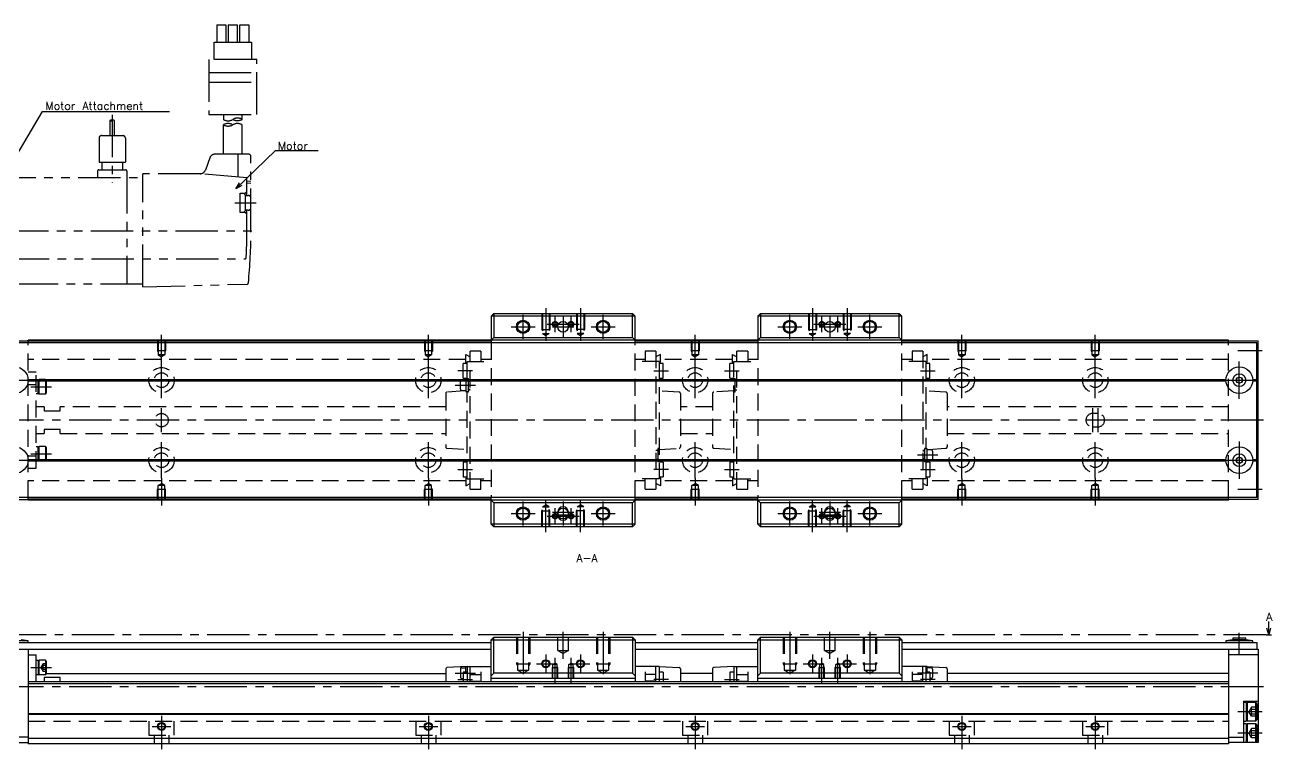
# Model space of a CAD drawing. Extents: x -2 to 701, y -8 to 279.
# Drawn here: x 233.5 to 701, y 8 to 279.5 of the extents above; entities that cross this region are included whole.
import ezdxf

# ---------------------------------------------------------------- set-up
doc = ezdxf.new("R2010")
doc.units = 0
doc.header["$LTSCALE"] = 0.5
for name, pattern in [('CENTER', [50.8, 31.75, -6.35, 6.35, -6.35]), ('DASHED', [19.05, 12.7, -6.35]), ('PHANTOM', [63.5, 31.75, -6.35, 6.35, -6.35, 6.35, -6.35])]:
    doc.linetypes.add(name, pattern=pattern)
for name, color, linetype in [('MSM_CENTER', 1, 'CENTER'), ('MSM_CONTINUOUS', 7, 'CONTINUOUS'), ('MSM_DASHED', 4, 'DASHED'), ('MSM_IMAGINARY', 6, 'PHANTOM'), ('MSM_NARROW', 5, 'CONTINUOUS'), ('MSM_PART_NUMBER', 7, 'CONTINUOUS')]:
    doc.layers.add(name, color=color, linetype=linetype)
doc.styles.get("Standard").update_dxf_attribs({"font": 'txt.shx', "height": 3, "bigfont": 'bigfont.shx'})

msp = doc.modelspace()

# ---------------------------------------------------------------- linework, layer by layer
at = {"layer": 'MSM_CENTER'}
for p, q in [((428.76, 173.3), (428.76, 161.09)), ((441.76, 173.3), (441.76, 161.09)), ((528.76, 173.3), (528.76, 161.09)), ((541.76, 173.3), (541.76, 161.09)), ((420.26, 161.8), (420.26, 170.8)), ((432.26, 164.3), (432.26, 170.3)), ((435.26, 170.3), (435.26, 162.3)), ((438.26, 164.3), (438.26, 170.3)), ((450.26, 161.8), (450.26, 170.8)), ((520.26, 161.8), (520.26, 170.8)), ((532.26, 164.3), (532.26, 170.3)), ((535.26, 170.3), (535.26, 162.3)), ((538.26, 164.3), (538.26, 170.3)), ((550.26, 161.8), (550.26, 170.8)), ((415.76, 166.3), (424.76, 166.3)), ((429.26, 167.3), (441.26, 167.3)), ((431.26, 166.3), (439.26, 166.3)), ((445.76, 166.3), (454.76, 166.3)), ((515.76, 166.3), (524.76, 166.3)), ((529.26, 167.3), (541.26, 167.3)), ((531.26, 166.3), (539.26, 166.3)), ((545.76, 166.3), (554.76, 166.3)), ((284.76, 153.09), (284.76, 163.3)), ((384.76, 153.09), (384.76, 163.3)), ((484.76, 153.09), (484.76, 163.3)), ((584.76, 153.09), (584.76, 163.3)), ((634.76, 153.09), (634.76, 163.3)), ((697.26, 157.3), (688.26, 157.3)), ((284.76, 139.55), (284.76, 153.05)), ((384.76, 139.55), (384.76, 153.05)), ((401.26, 149.8), (395.76, 149.8)), ((469.26, 149.8), (474.76, 149.8)), ((484.76, 139.55), (484.76, 153.05)), ((495.76, 149.8), (501.26, 149.8)), ((569.26, 149.8), (574.76, 149.8)), ((584.76, 139.55), (584.76, 153.05)), ((634.76, 139.55), (634.76, 153.05)), ((688.76, 139.3), (688.76, 153.3)), ((222.76, 146.3), (236.76, 146.3)), ((278.01, 146.3), (291.51, 146.3)), ((378.01, 146.3), (391.51, 146.3)), ((478.01, 146.3), (491.51, 146.3)), ((578.01, 146.3), (591.51, 146.3)), ((628.01, 146.3), (641.51, 146.3)), ((681.76, 146.3), (695.76, 146.3)), ((235.76, 143.86), (243.56, 143.86)), ((394.76, 144.4), (402.46, 144.4)), ((284.76, 126.8), (284.76, 135.8)), ((633.76, 135.8), (633.76, 126.8)), ((635.76, 135.8), (635.76, 126.8)), ((697.76, 131.3), (196.26, 131.3)), ((284.76, 109.55), (284.76, 123.05)), ((384.76, 109.55), (384.76, 123.05)), ((484.76, 109.55), (484.76, 123.05)), ((584.76, 109.55), (584.76, 123.05)), ((634.76, 109.55), (634.76, 123.05)), ((688.76, 123.3), (688.76, 109.3)), ((235.76, 118.74), (243.56, 118.74)), ((575.76, 118.2), (568.06, 118.2)), ((222.76, 116.3), (236.76, 116.3)), ((278.01, 116.3), (291.51, 116.3)), ((378.01, 116.3), (391.51, 116.3)), ((395.76, 112.8), (401.26, 112.8)), ((474.76, 112.8), (469.26, 112.8)), ((478.01, 116.3), (491.51, 116.3)), ((495.76, 112.8), (501.26, 112.8)), ((569.26, 112.8), (574.76, 112.8)), ((578.01, 116.3), (591.51, 116.3)), ((628.01, 116.3), (641.51, 116.3)), ((681.76, 116.3), (695.76, 116.3)), ((284.76, 109.51), (284.76, 99.3)), ((384.76, 109.51), (384.76, 99.3)), ((484.76, 109.51), (484.76, 99.3)), ((584.76, 109.51), (584.76, 99.3)), ((634.76, 109.51), (634.76, 99.3)), ((697.26, 105.3), (688.26, 105.3)), ((420.26, 91.8), (420.26, 100.8)), ((428.76, 89.3), (428.76, 101.51)), ((432.26, 92.3), (432.26, 98.3)), ((435.26, 100.8), (435.26, 91.8)), ((438.26, 92.3), (438.26, 98.3)), ((441.76, 89.3), (441.76, 101.51)), ((450.26, 91.8), (450.26, 100.8)), ((520.26, 91.8), (520.26, 100.8)), ((528.76, 89.3), (528.76, 101.51)), ((532.26, 92.3), (532.26, 98.3)), ((535.26, 100.8), (535.26, 91.8)), ((538.26, 92.3), (538.26, 98.3)), ((541.76, 89.3), (541.76, 101.51)), ((550.26, 91.8), (550.26, 100.8)), ((415.76, 96.3), (424.76, 96.3)), ((429.26, 95.3), (441.26, 95.3)), ((431.26, 96.8), (439.26, 96.8)), ((431.26, 95.8), (439.26, 95.8)), ((445.76, 96.3), (454.76, 96.3)), ((515.76, 96.3), (524.76, 96.3)), ((529.26, 95.3), (541.26, 95.3)), ((531.26, 96.8), (539.26, 96.8)), ((531.26, 95.8), (539.26, 95.8)), ((545.76, 96.3), (554.76, 96.3)), ((420.26, 52), (420.26, 34.41)), ((435.26, 41.85), (435.26, 52)), ((450.26, 52), (450.26, 34.41)), ((520.26, 52), (520.26, 34.41)), ((535.26, 41.85), (535.26, 52)), ((550.26, 52), (550.26, 34.41)), ((688.76, 43.5), (688.76, 51.6)), ((698.76, 50.8), (189.76, 50.8)), ((428.76, 43.5), (428.76, 36.5)), ((432.26, 32.5), (432.26, 42.15)), ((438.26, 32.5), (438.26, 42.15)), ((441.76, 43.5), (441.76, 36.5)), ((528.76, 43.5), (528.76, 36.5)), ((532.26, 32.5), (532.26, 42.15)), ((538.26, 32.5), (538.26, 42.15)), ((541.76, 43.5), (541.76, 36.5)), ((235.76, 38.55), (243.56, 38.55)), ((425.26, 40), (432.26, 40)), ((438.26, 40), (445.26, 40)), ((525.26, 40), (532.26, 40)), ((538.26, 40), (545.26, 40)), ((394.76, 36.5), (402.46, 36.5)), ((395.76, 34.1), (401.26, 34.1)), ((474.76, 34.1), (469.26, 34.1)), ((495.76, 34.1), (501.26, 34.1)), ((575.76, 36.5), (568.06, 36.5)), ((574.76, 34.1), (569.26, 34.1)), ((697.76, 31.3), (196.26, 31.3)), ((284.76, 20.5), (284.76, 8)), ((384.76, 20.5), (384.76, 8)), ((484.76, 20.5), (484.76, 8)), ((584.76, 20.5), (584.76, 8)), ((634.76, 20.5), (634.76, 8)), ((697.26, 22), (688.26, 22)), ((281.26, 16.5), (288.26, 16.5)), ((381.26, 16.5), (388.26, 16.5)), ((481.26, 16.5), (488.26, 16.5)), ((581.26, 16.5), (588.26, 16.5)), ((631.26, 16.5), (638.26, 16.5)), ((697.26, 14), (688.26, 14))]:
    msp.add_line(p, q, dxfattribs=at)
at = {"layer": 'MSM_CONTINUOUS'}
for p, q in [((409.26, 171.3), (408.26, 170.3)), ((462.26, 170.3), (408.26, 170.3)), ((408.26, 170.3), (408.26, 160.3)), ((409.26, 171.3), (461.26, 171.3)), ((409.26, 171.3), (409.26, 162.3)), ((462.26, 170.3), (461.26, 171.3)), ((461.26, 162.3), (461.26, 171.3)), ((462.26, 160.3), (462.26, 170.3)), ((509.26, 171.3), (508.26, 170.3)), ((562.26, 170.3), (508.26, 170.3)), ((508.26, 170.3), (508.26, 160.3)), ((509.26, 171.3), (561.26, 171.3)), ((509.26, 171.3), (509.26, 162.3)), ((562.26, 170.3), (561.26, 171.3)), ((561.26, 162.3), (561.26, 171.3)), ((562.26, 160.3), (562.26, 170.3)), ((219.76, 161), (234.76, 161)), ((695.26, 160.3), (223.26, 160.3)), ((684.76, 161.3), (234.76, 161.3)), ((234.76, 160.3), (234.76, 161.3)), ((408.26, 161.1), (234.76, 161.1)), ((408.26, 160.4), (234.76, 160.4)), ((409.26, 162.3), (408.26, 161.3)), ((409.26, 162.3), (461.26, 162.3)), ((462.26, 161.3), (461.26, 162.3)), ((508.26, 161.1), (462.26, 161.1)), ((508.26, 160.4), (462.26, 160.4)), ((509.26, 162.3), (508.26, 161.3)), ((509.26, 162.3), (561.26, 162.3)), ((562.26, 161.3), (561.26, 162.3)), ((684.76, 161.1), (562.26, 161.1)), ((684.76, 160.4), (562.26, 160.4)), ((684.76, 160.3), (684.76, 161.3)), ((684.76, 161), (695.76, 161)), ((695.26, 102.3), (695.26, 160.3)), ((695.26, 159), (695.76, 159)), ((695.76, 101.6), (695.76, 161)), ((234.75, 146.6), (683.77, 146.6)), ((234.75, 146), (683.77, 146)), ((234.76, 146.3), (683.76, 146.3)), ((688.76, 147.45), (687.76, 146.88)), ((687.76, 146.88), (687.76, 145.72)), ((687.76, 145.72), (688.76, 145.15)), ((689.76, 146.88), (688.76, 147.45)), ((688.76, 145.15), (689.76, 145.72)), ((689.76, 145.72), (689.76, 146.88)), ((693.75, 146.6), (695.26, 146.6)), ((693.75, 146), (695.26, 146)), ((693.76, 146.3), (695.26, 146.3)), ((688.76, 117.45), (687.76, 116.88)), ((687.76, 116.88), (687.76, 115.72)), ((689.76, 116.88), (688.76, 117.45)), ((689.76, 115.72), (689.76, 116.88)), ((234.75, 116.6), (683.77, 116.6)), ((234.75, 116), (683.77, 116)), ((234.76, 116.3), (683.76, 116.3)), ((687.76, 115.72), (688.76, 115.15)), ((688.76, 115.15), (689.76, 115.72)), ((693.75, 116.6), (695.26, 116.6)), ((693.75, 116), (695.26, 116)), ((693.76, 116.3), (695.26, 116.3)), ((695.76, 103.6), (695.26, 103.6)), ((219.76, 101.6), (234.76, 101.6)), ((695.26, 102.3), (223.26, 102.3)), ((234.76, 101.3), (234.76, 102.3)), ((408.26, 102.2), (234.76, 102.2)), ((408.26, 101.5), (234.76, 101.5)), ((684.76, 101.3), (234.76, 101.3)), ((408.26, 92.3), (408.26, 102.3)), ((408.26, 101.3), (409.26, 100.3)), ((461.26, 100.3), (409.26, 100.3)), ((409.26, 100.3), (409.26, 91.3)), ((461.26, 100.3), (462.26, 101.3)), ((461.26, 91.3), (461.26, 100.3)), ((462.26, 92.3), (462.26, 102.3)), ((508.26, 102.2), (462.26, 102.2)), ((508.26, 101.5), (462.26, 101.5)), ((508.26, 92.3), (508.26, 102.3)), ((508.26, 101.3), (509.26, 100.3)), ((561.26, 100.3), (509.26, 100.3)), ((509.26, 100.3), (509.26, 91.3)), ((561.26, 100.3), (562.26, 101.3)), ((561.26, 91.3), (561.26, 100.3)), ((562.26, 92.3), (562.26, 102.3)), ((684.76, 102.2), (562.26, 102.2)), ((684.76, 101.5), (562.26, 101.5)), ((684.76, 101.3), (684.76, 102.3)), ((695.76, 101.6), (684.76, 101.6)), ((433.26, 96.8), (433.26, 95.8)), ((437.26, 95.8), (437.26, 96.8)), ((533.26, 96.8), (533.26, 95.8)), ((537.26, 95.8), (537.26, 96.8)), ((408.26, 92.3), (409.26, 91.3)), ((462.26, 92.3), (408.26, 92.3)), ((461.26, 91.3), (409.26, 91.3)), ((461.26, 91.3), (462.26, 92.3)), ((508.26, 92.3), (509.26, 91.3)), ((562.26, 92.3), (508.26, 92.3)), ((561.26, 91.3), (509.26, 91.3)), ((561.26, 91.3), (562.26, 92.3)), ((699.76, 50.8), (699.09, 53.3)), ((699.76, 50.8), (699.76, 55.8)), ((700.43, 53.3), (699.76, 50.8)), ((223.26, 48), (408.26, 48)), ((234.76, 48.6), (224.76, 48.6)), ((234.76, 48.6), (232.16, 49)), ((234.76, 48), (234.76, 48.6)), ((409.26, 50), (408.26, 49)), ((408.26, 33.2), (408.26, 49)), ((408.26, 49), (462.26, 49)), ((409.26, 50), (461.26, 50)), ((409.26, 36.5), (409.26, 50)), ((461.26, 50), (462.26, 49)), ((461.26, 50), (461.26, 36.5)), ((462.26, 49), (462.26, 33.2)), ((462.26, 48), (508.26, 48)), ((509.26, 50), (508.26, 49)), ((508.26, 33.2), (508.26, 49)), ((508.26, 49), (562.26, 49)), ((509.26, 50), (561.26, 50)), ((509.26, 36.5), (509.26, 50)), ((561.26, 50), (562.26, 49)), ((561.26, 50), (561.26, 36.5)), ((562.26, 49), (562.26, 33.2)), ((562.26, 48), (695.26, 48)), ((686.36, 49), (683.76, 48.6)), ((693.76, 48.6), (683.76, 48.6)), ((683.76, 48.6), (683.76, 48)), ((691.16, 49.6), (686.36, 49.6)), ((686.36, 49.6), (686.36, 49)), ((691.16, 49), (686.36, 49)), ((691.16, 49), (691.16, 49.6)), ((693.76, 48.6), (691.16, 49)), ((693.76, 48), (693.76, 48.6)), ((695.26, 48), (695.26, 45.5)), ((698.76, 50.8), (700.76, 50.8)), ((222.76, 45.5), (408.26, 45.5)), ((234.76, 45.5), (234.76, 10)), ((234.76, 43.3), (237.76, 43.3)), ((237.76, 33.2), (237.76, 43.3)), ((462.26, 45.5), (508.26, 45.5)), ((562.26, 45.5), (695.76, 45.5)), ((684.76, 45.5), (684.76, 10)), ((684.76, 43.5), (695.76, 43.5)), ((695.76, 45.5), (695.76, 10.5)), ((238.56, 41.15), (237.76, 41.15)), ((238.56, 41), (238.86, 41.3)), ((238.56, 41.15), (238.56, 35.95)), ((238.86, 35.8), (238.86, 41.3)), ((241.26, 41.3), (238.86, 41.3)), ((241.26, 41.3), (241.26, 35.8)), ((241.56, 41), (241.26, 41.3)), ((241.56, 41), (241.56, 36.1)), ((391.26, 38.03), (391.26, 33.2)), ((399.26, 39), (391.73, 38.53)), ((399.26, 39), (408.26, 39)), ((399.26, 39), (399.26, 33.2)), ((400.46, 33.2), (400.46, 39)), ((471.26, 39), (462.26, 39)), ((470.06, 33.2), (470.06, 39)), ((471.26, 39), (478.79, 38.53)), ((471.26, 39), (471.26, 33.2)), ((479.26, 38.03), (479.26, 33.2)), ((491.26, 38.03), (491.26, 33.2)), ((499.26, 39), (491.73, 38.53)), ((499.26, 39), (508.26, 39)), ((499.26, 39), (499.26, 33.2)), ((500.46, 33.2), (500.46, 39)), ((571.26, 39), (562.26, 39)), ((570.06, 33.2), (570.06, 39)), ((571.26, 39), (578.79, 38.53)), ((571.26, 39), (571.26, 33.2)), ((571.76, 38.9), (571.26, 38.9)), ((571.76, 36.85), (571.76, 38.9)), ((573.26, 38.5), (571.76, 38.5)), ((573.76, 38), (573.76, 35)), ((579.26, 38.03), (579.26, 33.2)), ((684.76, 33.2), (234.76, 33.2)), ((237.76, 35.95), (238.56, 35.95)), ((238.56, 36.1), (238.86, 35.8)), ((241.26, 35.8), (238.86, 35.8)), ((246.76, 34.87), (240.76, 34.87)), ((240.76, 34.87), (240.76, 33.2)), ((241.26, 35.8), (241.56, 36.1)), ((241.56, 36.3), (391.26, 36.3)), ((246.76, 33.2), (246.76, 34.87)), ((399.26, 36.85), (397.76, 36.85)), ((397.76, 36.85), (397.76, 33.2)), ((400.46, 36), (404.46, 36)), ((400.46, 33.5), (404.46, 33.5)), ((404.46, 37), (404.46, 33.2)), ((408.26, 35.5), (409.26, 36.5)), ((462.26, 34.5), (408.26, 34.5)), ((461.26, 36.5), (409.26, 36.5)), ((461.26, 36.5), (462.26, 35.5)), ((466.06, 37), (466.06, 33.2)), ((470.06, 36), (466.06, 36)), ((470.06, 33.5), (466.06, 33.5)), ((472.76, 36.85), (471.26, 36.85)), ((472.76, 36.85), (472.76, 33.2)), ((491.26, 36.3), (479.26, 36.3)), ((499.26, 36.85), (497.76, 36.85)), ((497.76, 36.85), (497.76, 33.2)), ((500.46, 36), (504.46, 36)), ((500.46, 33.5), (504.46, 33.5)), ((504.46, 37), (504.46, 33.2)), ((508.26, 35.5), (509.26, 36.5)), ((562.26, 34.5), (508.26, 34.5)), ((561.26, 36.5), (509.26, 36.5)), ((561.26, 36.5), (562.26, 35.5)), ((566.06, 37), (566.06, 33.2)), ((570.06, 36), (566.06, 36)), ((570.06, 33.5), (566.06, 33.5)), ((572.76, 36.85), (571.26, 36.85)), ((572.76, 36.85), (572.76, 33.2)), ((573.26, 34.5), (572.76, 34.5)), ((684.76, 36.3), (579.26, 36.3)), ((684.76, 32.5), (234.76, 32.5)), ((690.26, 26), (690.26, 10.5)), ((690.26, 26), (695.76, 26)), ((691.26, 25.5), (690.26, 25.5)), ((691.26, 25.1), (691.66, 25.5)), ((691.26, 25.5), (691.26, 18.5)), ((691.66, 25.5), (691.66, 18.5)), ((694.86, 25.5), (691.66, 25.5)), ((695.26, 25.1), (694.86, 25.5)), ((694.86, 25.5), (694.86, 18.5)), ((695.26, 25.1), (695.26, 18.9)), ((684.76, 21.2), (234.76, 21.2)), ((684.76, 21), (234.76, 21)), ((691.66, 18.5), (691.26, 18.9)), ((694.86, 18.5), (695.26, 18.9)), ((690.26, 18.5), (691.26, 18.5)), ((691.26, 17.5), (690.26, 17.5)), ((691.26, 17.5), (691.26, 10.5)), ((691.26, 17.1), (691.66, 17.5)), ((694.86, 18.5), (691.66, 18.5)), ((691.66, 17.5), (691.66, 10.5)), ((694.86, 17.5), (691.66, 17.5)), ((694.86, 17.5), (694.86, 10.5)), ((695.26, 17.1), (694.86, 17.5)), ((695.26, 17.1), (695.26, 10.9)), ((234.76, 12.5), (225.26, 12.5)), ((225.26, 10.5), (234.76, 10.5)), ((684.76, 12), (234.76, 12)), ((684.76, 10), (234.76, 10)), ((684.76, 12.5), (690.26, 12.5)), ((695.76, 10.5), (684.76, 10.5)), ((691.66, 10.5), (691.26, 10.9)), ((694.86, 10.5), (695.26, 10.9))]:
    msp.add_line(p, q, dxfattribs=at)
for centre, radius in [((420.26, 166.3), 2.07), ((435.26, 166.3), 2), ((450.26, 166.3), 2.07), ((520.26, 166.3), 2.07), ((535.26, 166.3), 2), ((550.26, 166.3), 2.07), ((229.76, 146.3), 5), ((688.76, 146.3), 5), ((688.76, 146.3), 2.4), ((688.76, 146.3), 1.15), ((229.76, 116.3), 5), ((688.76, 116.3), 5), ((688.76, 116.3), 2.4), ((688.76, 116.3), 1.15), ((420.26, 96.3), 2.07), ((435.26, 96.3), 2), ((450.26, 96.3), 2.07), ((520.26, 96.3), 2.07), ((535.26, 96.3), 2), ((550.26, 96.3), 2.07), ((428.76, 40), 1.23), ((441.76, 40), 1.23), ((528.76, 40), 1.23), ((541.76, 40), 1.23), ((284.76, 16.5), 1.23), ((384.76, 16.5), 1.23), ((484.76, 16.5), 1.23), ((584.76, 16.5), 1.23), ((634.76, 16.5), 1.23)]:
    msp.add_circle(centre, radius, dxfattribs=at)
for centre, radius, start, end in [((435.26, 96.8), 2, 0, 180), ((535.26, 96.8), 2, 0, 180), ((435.26, 95.8), 2, 180, 0), ((535.26, 95.8), 2, 180, 0), ((391.76, 38.03), 0.5, 93.5763, 180), ((478.76, 38.03), 0.5, 0, 86.4237), ((491.76, 38.03), 0.5, 93.5763, 180), ((573.26, 38), 0.5, 0, 90), ((578.76, 38.03), 0.5, 0, 86.4237), ((573.26, 35), 0.5, 270, 0)]:
    msp.add_arc(centre, radius, start, end, dxfattribs=at)
at = {"layer": 'MSM_DASHED'}
for p, q in [((427.26, 171.3), (427.26, 165.3)), ((427.53, 171.3), (427.53, 163.8)), ((429.99, 171.3), (429.99, 163.8)), ((430.26, 171.3), (430.26, 165.3)), ((440.26, 171.3), (440.26, 165.3)), ((440.53, 171.3), (440.53, 163.8)), ((442.99, 171.3), (442.99, 163.8)), ((443.26, 171.3), (443.26, 165.3)), ((527.26, 171.3), (527.26, 165.3)), ((527.53, 171.3), (527.53, 163.8)), ((529.99, 171.3), (529.99, 163.8)), ((530.26, 171.3), (530.26, 165.3)), ((540.26, 171.3), (540.26, 165.3)), ((540.53, 171.3), (540.53, 163.8)), ((542.99, 171.3), (542.99, 163.8)), ((543.26, 171.3), (543.26, 165.3)), ((427.26, 165.3), (430.26, 165.3)), ((427.26, 165.3), (427.53, 164.83)), ((427.53, 163.8), (428.76, 163.09)), ((427.53, 163.8), (429.99, 163.8)), ((429.99, 163.8), (428.76, 163.09)), ((430.26, 165.3), (429.99, 164.83)), ((443.26, 165.3), (440.26, 165.3)), ((440.26, 165.3), (440.53, 164.83)), ((440.53, 163.8), (441.76, 163.09)), ((442.99, 163.8), (440.53, 163.8)), ((442.99, 163.8), (441.76, 163.09)), ((443.26, 165.3), (442.99, 164.83)), ((527.26, 165.3), (530.26, 165.3)), ((527.26, 165.3), (527.53, 164.83)), ((527.53, 163.8), (528.76, 163.09)), ((527.53, 163.8), (529.99, 163.8)), ((529.99, 163.8), (528.76, 163.09)), ((530.26, 165.3), (529.99, 164.83)), ((543.26, 165.3), (540.26, 165.3)), ((540.26, 165.3), (540.53, 164.83)), ((540.53, 163.8), (541.76, 163.09)), ((542.99, 163.8), (540.53, 163.8)), ((542.99, 163.8), (541.76, 163.09)), ((543.26, 165.3), (542.99, 164.83)), ((234.76, 102.3), (234.76, 160.3)), ((283.26, 161.3), (283.26, 157.3)), ((283.53, 161.3), (283.53, 155.8)), ((285.99, 161.3), (285.99, 155.8)), ((286.26, 161.3), (286.26, 157.3)), ((383.26, 161.3), (383.26, 157.3)), ((383.53, 161.3), (383.53, 155.8)), ((385.99, 161.3), (385.99, 155.8)), ((386.26, 161.3), (386.26, 157.3)), ((408.26, 160.3), (408.26, 102.3)), ((462.26, 102.3), (462.26, 160.3)), ((483.26, 161.3), (483.26, 157.3)), ((483.53, 161.3), (483.53, 155.8)), ((485.99, 161.3), (485.99, 155.8)), ((486.26, 161.3), (486.26, 157.3)), ((508.26, 160.3), (508.26, 102.3)), ((562.26, 102.3), (562.26, 160.3)), ((583.26, 161.3), (583.26, 157.3)), ((583.53, 161.3), (583.53, 155.8)), ((585.99, 161.3), (585.99, 155.8)), ((586.26, 161.3), (586.26, 157.3)), ((633.26, 161.3), (633.26, 157.3)), ((633.53, 161.3), (633.53, 155.8)), ((635.99, 161.3), (635.99, 155.8)), ((636.26, 161.3), (636.26, 157.3)), ((684.76, 102.3), (684.76, 160.3)), ((286.26, 157.3), (283.26, 157.3)), ((283.26, 157.3), (283.53, 156.83)), ((283.53, 155.8), (284.76, 155.09)), ((285.99, 155.8), (283.53, 155.8)), ((285.99, 155.8), (284.76, 155.09)), ((286.26, 157.3), (285.99, 156.83)), ((386.26, 157.3), (383.26, 157.3)), ((383.26, 157.3), (383.53, 156.83)), ((383.53, 155.8), (384.76, 155.09)), ((385.99, 155.8), (383.53, 155.8)), ((385.99, 155.8), (384.76, 155.09)), ((386.26, 157.3), (385.99, 156.83)), ((398.76, 155.89), (400.46, 155.04)), ((398.76, 153.1), (398.76, 155.89)), ((404.46, 157.2), (400.46, 157.2)), ((400.46, 105.4), (400.46, 157.2)), ((404.46, 157.2), (404.46, 153.25)), ((470.06, 157.2), (466.06, 157.2)), ((466.06, 157.2), (466.06, 153.25)), ((470.06, 157.2), (470.06, 105.4)), ((471.76, 155.89), (470.06, 155.04)), ((471.76, 153.1), (471.76, 155.89)), ((486.26, 157.3), (483.26, 157.3)), ((483.26, 157.3), (483.53, 156.83)), ((483.53, 155.8), (484.76, 155.09)), ((485.99, 155.8), (483.53, 155.8)), ((485.99, 155.8), (484.76, 155.09)), ((486.26, 157.3), (485.99, 156.83)), ((498.76, 155.89), (500.46, 155.04)), ((498.76, 153.1), (498.76, 155.89)), ((500.46, 105.4), (500.46, 157.2)), ((504.46, 157.2), (500.46, 157.2)), ((504.46, 157.2), (504.46, 153.25)), ((570.06, 157.2), (566.06, 157.2)), ((566.06, 157.2), (566.06, 153.25)), ((570.06, 157.2), (570.06, 105.4)), ((571.76, 155.89), (570.06, 155.04)), ((571.76, 153.1), (571.76, 155.89)), ((583.26, 157.3), (583.53, 156.83)), ((586.26, 157.3), (583.26, 157.3)), ((585.99, 155.8), (583.53, 155.8)), ((583.53, 155.8), (584.76, 155.09)), ((585.99, 155.8), (584.76, 155.09)), ((586.26, 157.3), (585.99, 156.83)), ((633.26, 157.3), (633.53, 156.83)), ((636.26, 157.3), (633.26, 157.3)), ((635.99, 155.8), (633.53, 155.8)), ((633.53, 155.8), (634.76, 155.09)), ((635.99, 155.8), (634.76, 155.09)), ((636.26, 157.3), (635.99, 156.83)), ((398.76, 154.05), (234.76, 154.05)), ((397.76, 147.05), (397.76, 152.55)), ((399.26, 152.55), (397.76, 152.55)), ((399.26, 152.8), (398.76, 153.1)), ((399.26, 146.8), (399.26, 153.25)), ((399.26, 153.25), (408.26, 153.25)), ((408.26, 154.05), (404.46, 154.05)), ((466.06, 154.05), (462.26, 154.05)), ((471.26, 153.25), (462.26, 153.25)), ((471.26, 153.25), (471.26, 109.35)), ((471.26, 152.8), (471.76, 153.1)), ((472.76, 152.55), (471.26, 152.55)), ((498.76, 154.05), (471.76, 154.05)), ((472.76, 147.05), (472.76, 152.55)), ((497.76, 147.05), (497.76, 152.55)), ((499.26, 152.55), (497.76, 152.55)), ((499.26, 152.8), (498.76, 153.1)), ((499.26, 153.25), (508.26, 153.25)), ((499.26, 109.35), (499.26, 153.25)), ((508.26, 154.05), (504.46, 154.05)), ((566.06, 154.05), (562.26, 154.05)), ((571.26, 153.25), (562.26, 153.25)), ((571.26, 153.25), (571.26, 120.6)), ((571.26, 152.8), (571.76, 153.1)), ((572.76, 152.55), (571.26, 152.55)), ((684.76, 154.05), (571.76, 154.05)), ((572.76, 147.05), (572.76, 152.55)), ((237.76, 149.3), (234.76, 149.3)), ((237.76, 113.3), (237.76, 149.3)), ((238.56, 146.46), (237.76, 146.46)), ((238.56, 146.31), (238.86, 146.61)), ((238.56, 141.26), (238.56, 146.46)), ((238.86, 141.11), (238.86, 146.61)), ((241.26, 146.61), (238.86, 146.61)), ((241.26, 146.61), (241.26, 141.11)), ((241.56, 146.31), (241.26, 146.61)), ((241.56, 146.31), (241.56, 141.41)), ((396.76, 142.9), (396.76, 145.9)), ((397.26, 146.4), (398.76, 146.4)), ((397.76, 147.05), (399.26, 147.05)), ((398.76, 146.8), (398.76, 142)), ((399.76, 146.8), (398.76, 146.8)), ((399.26, 146.9), (399.76, 146.9)), ((399.76, 141.9), (399.76, 146.9)), ((399.76, 146.1), (400.46, 146.1)), ((399.76, 145.9), (400.46, 145.9)), ((471.26, 147.05), (472.76, 147.05)), ((497.76, 147.05), (499.26, 147.05)), ((499.26, 146.9), (499.76, 146.9)), ((499.76, 141.9), (499.76, 146.9)), ((499.76, 146.1), (500.46, 146.1)), ((571.26, 147.05), (572.76, 147.05)), ((234.76, 144.72), (237.76, 144.72)), ((237.76, 141.26), (238.56, 141.26)), ((238.56, 141.41), (238.86, 141.11)), ((241.26, 141.11), (238.86, 141.11)), ((241.26, 141.11), (241.56, 141.41)), ((391.26, 141.29), (391.26, 121.31)), ((398.26, 142.29), (391.72, 141.79)), ((397.26, 142.4), (398.76, 142.4)), ((398.76, 142.29), (398.26, 142.29)), ((398.76, 142), (399.76, 142)), ((399.26, 141.9), (399.76, 141.9)), ((399.26, 109.35), (399.26, 141.9)), ((399.76, 142.9), (400.46, 142.9)), ((399.76, 142.7), (400.46, 142.7)), ((478.79, 141.79), (471.26, 142.3)), ((479.26, 141.29), (479.26, 121.31)), ((491.26, 141.29), (491.26, 121.31)), ((499.26, 142.3), (491.73, 141.79)), ((499.26, 141.9), (499.76, 141.9)), ((499.76, 142.7), (500.46, 142.7)), ((578.79, 141.79), (571.26, 142.3)), ((579.26, 141.29), (579.26, 121.31)), ((240.76, 136.3), (237.76, 136.3)), ((240.76, 136.3), (240.76, 134.8)), ((246.76, 134.8), (246.76, 136.3)), ((391.26, 136.3), (246.76, 136.3)), ((491.26, 136.3), (479.26, 136.3)), ((684.76, 136.3), (579.26, 136.3)), ((240.76, 134.8), (246.76, 134.8)), ((635.76, 133.8), (633.76, 133.8)), ((237.76, 126.3), (240.76, 126.3)), ((246.76, 127.8), (240.76, 127.8)), ((240.76, 127.8), (240.76, 126.3)), ((246.76, 126.3), (246.76, 127.8)), ((246.76, 126.3), (391.26, 126.3)), ((479.26, 126.3), (491.26, 126.3)), ((579.26, 126.3), (684.76, 126.3)), ((633.76, 128.8), (635.76, 128.8)), ((234.76, 117.88), (237.76, 117.88)), ((238.56, 121.34), (237.76, 121.34)), ((238.56, 121.19), (238.86, 121.49)), ((238.56, 116.14), (238.56, 121.34)), ((241.26, 121.49), (238.86, 121.49)), ((238.86, 115.99), (238.86, 121.49)), ((241.56, 121.19), (241.26, 121.49)), ((241.26, 121.49), (241.26, 115.99)), ((241.56, 121.19), (241.56, 116.29)), ((391.73, 120.81), (399.26, 120.3)), ((470.76, 119.9), (470.06, 119.9)), ((470.76, 120.7), (470.76, 115.7)), ((471.26, 120.7), (470.76, 120.7)), ((471.26, 120.3), (478.79, 120.81)), ((491.73, 120.81), (499.26, 120.3)), ((570.76, 119.9), (570.06, 119.9)), ((570.76, 119.7), (570.06, 119.7)), ((570.76, 120.7), (570.76, 115.7)), ((571.26, 120.7), (570.76, 120.7)), ((571.76, 120.6), (570.76, 120.6)), ((571.76, 115.8), (571.76, 120.6)), ((571.76, 120.31), (572.26, 120.31)), ((573.26, 120.2), (571.76, 120.2)), ((572.26, 120.31), (578.8, 120.81)), ((573.76, 119.7), (573.76, 116.7)), ((234.76, 113.3), (237.76, 113.3)), ((237.76, 116.14), (238.56, 116.14)), ((238.56, 116.29), (238.86, 115.99)), ((241.26, 115.99), (238.86, 115.99)), ((241.26, 115.99), (241.56, 116.29)), ((397.76, 115.55), (397.76, 110.05)), ((399.26, 115.55), (397.76, 115.55)), ((470.76, 116.5), (470.06, 116.5)), ((471.26, 115.7), (470.76, 115.7)), ((472.76, 115.55), (471.26, 115.55)), ((472.76, 115.55), (472.76, 110.05)), ((497.76, 115.55), (497.76, 110.05)), ((499.26, 115.55), (497.76, 115.55)), ((570.76, 116.7), (570.06, 116.7)), ((570.76, 116.5), (570.06, 116.5)), ((570.76, 115.8), (571.76, 115.8)), ((571.26, 115.7), (570.76, 115.7)), ((571.26, 115.8), (571.26, 109.35)), ((572.76, 115.55), (571.26, 115.55)), ((573.26, 116.2), (571.76, 116.2)), ((572.76, 115.55), (572.76, 110.05)), ((398.76, 108.55), (234.76, 108.55)), ((397.76, 110.05), (399.26, 110.05)), ((399.26, 109.8), (398.76, 109.5)), ((398.76, 109.5), (398.76, 106.71)), ((398.76, 106.71), (400.46, 107.56)), ((399.26, 109.35), (408.26, 109.35)), ((404.46, 105.4), (404.46, 109.35)), ((408.26, 108.55), (404.46, 108.55)), ((471.26, 109.35), (462.26, 109.35)), ((466.06, 108.55), (462.26, 108.55)), ((466.06, 105.4), (466.06, 109.35)), ((471.76, 106.71), (470.06, 107.56)), ((471.26, 110.05), (472.76, 110.05)), ((471.26, 109.8), (471.76, 109.5)), ((471.76, 109.5), (471.76, 106.71)), ((498.76, 108.55), (471.76, 108.55)), ((497.76, 110.05), (499.26, 110.05)), ((499.26, 109.8), (498.76, 109.5)), ((498.76, 109.5), (498.76, 106.71)), ((498.76, 106.71), (500.46, 107.56)), ((499.26, 109.35), (508.26, 109.35)), ((504.46, 105.4), (504.46, 109.35)), ((508.26, 108.55), (504.46, 108.55)), ((571.26, 109.35), (562.26, 109.35)), ((566.06, 108.55), (562.26, 108.55)), ((566.06, 105.4), (566.06, 109.35)), ((571.76, 106.71), (570.06, 107.56)), ((571.26, 110.05), (572.76, 110.05)), ((571.26, 109.8), (571.76, 109.5)), ((571.76, 109.5), (571.76, 106.71)), ((684.76, 108.55), (571.76, 108.55)), ((283.26, 105.3), (283.53, 105.77)), ((283.26, 101.3), (283.26, 105.3)), ((286.26, 105.3), (283.26, 105.3)), ((283.53, 106.8), (284.76, 107.51)), ((283.53, 101.3), (283.53, 106.8)), ((285.99, 106.8), (283.53, 106.8)), ((285.99, 106.8), (284.76, 107.51)), ((285.99, 101.3), (285.99, 106.8)), ((286.26, 105.3), (285.99, 105.77)), ((286.26, 101.3), (286.26, 105.3)), ((383.26, 105.3), (383.53, 105.77)), ((383.26, 101.3), (383.26, 105.3)), ((386.26, 105.3), (383.26, 105.3)), ((383.53, 106.8), (384.76, 107.51)), ((383.53, 101.3), (383.53, 106.8)), ((385.99, 106.8), (383.53, 106.8)), ((385.99, 106.8), (384.76, 107.51)), ((385.99, 101.3), (385.99, 106.8)), ((386.26, 105.3), (385.99, 105.77)), ((386.26, 101.3), (386.26, 105.3)), ((400.46, 105.4), (404.46, 105.4)), ((466.06, 105.4), (470.06, 105.4)), ((483.26, 105.3), (483.53, 105.77)), ((483.26, 101.3), (483.26, 105.3)), ((486.26, 105.3), (483.26, 105.3)), ((483.53, 106.8), (484.76, 107.51)), ((483.53, 101.3), (483.53, 106.8)), ((485.99, 106.8), (483.53, 106.8)), ((485.99, 106.8), (484.76, 107.51)), ((485.99, 101.3), (485.99, 106.8)), ((486.26, 105.3), (485.99, 105.77)), ((486.26, 101.3), (486.26, 105.3)), ((500.46, 105.4), (504.46, 105.4)), ((566.06, 105.4), (570.06, 105.4)), ((583.26, 105.3), (583.53, 105.77)), ((583.26, 101.3), (583.26, 105.3)), ((586.26, 105.3), (583.26, 105.3)), ((583.53, 106.8), (584.76, 107.51)), ((583.53, 101.3), (583.53, 106.8)), ((585.99, 106.8), (583.53, 106.8)), ((585.99, 106.8), (584.76, 107.51)), ((585.99, 101.3), (585.99, 106.8)), ((586.26, 105.3), (585.99, 105.77)), ((586.26, 101.3), (586.26, 105.3)), ((633.26, 105.3), (633.53, 105.77)), ((633.26, 101.3), (633.26, 105.3)), ((636.26, 105.3), (633.26, 105.3)), ((633.53, 106.8), (634.76, 107.51)), ((633.53, 101.3), (633.53, 106.8)), ((635.99, 106.8), (633.53, 106.8)), ((635.99, 106.8), (634.76, 107.51)), ((635.99, 101.3), (635.99, 106.8)), ((636.26, 105.3), (635.99, 105.77)), ((636.26, 101.3), (636.26, 105.3)), ((427.53, 98.8), (428.76, 99.51)), ((427.53, 91.3), (427.53, 98.8)), ((427.53, 98.8), (429.99, 98.8)), ((429.99, 98.8), (428.76, 99.51)), ((429.99, 91.3), (429.99, 98.8)), ((440.53, 98.8), (441.76, 99.51)), ((440.53, 91.3), (440.53, 98.8)), ((442.99, 98.8), (440.53, 98.8)), ((442.99, 98.8), (441.76, 99.51)), ((442.99, 91.3), (442.99, 98.8)), ((527.53, 98.8), (528.76, 99.51)), ((527.53, 91.3), (527.53, 98.8)), ((527.53, 98.8), (529.99, 98.8)), ((529.99, 98.8), (528.76, 99.51)), ((529.99, 91.3), (529.99, 98.8)), ((540.53, 98.8), (541.76, 99.51)), ((540.53, 91.3), (540.53, 98.8)), ((542.99, 98.8), (540.53, 98.8)), ((542.99, 98.8), (541.76, 99.51)), ((542.99, 91.3), (542.99, 98.8)), ((427.26, 97.3), (427.53, 97.77)), ((427.26, 91.3), (427.26, 97.3)), ((427.26, 97.3), (430.26, 97.3)), ((430.26, 97.3), (429.99, 97.77)), ((430.26, 91.3), (430.26, 97.3)), ((440.26, 97.3), (440.53, 97.77)), ((440.26, 91.3), (440.26, 97.3)), ((443.26, 97.3), (440.26, 97.3)), ((443.26, 97.3), (442.99, 97.77)), ((443.26, 91.3), (443.26, 97.3)), ((527.26, 97.3), (527.53, 97.77)), ((527.26, 91.3), (527.26, 97.3)), ((527.26, 97.3), (530.26, 97.3)), ((530.26, 97.3), (529.99, 97.77)), ((530.26, 91.3), (530.26, 97.3)), ((540.26, 97.3), (540.53, 97.77)), ((540.26, 91.3), (540.26, 97.3)), ((543.26, 97.3), (540.26, 97.3)), ((543.26, 97.3), (542.99, 97.77)), ((543.26, 91.3), (543.26, 97.3)), ((417.76, 50), (417.76, 40)), ((418.19, 50), (418.19, 37.6)), ((422.33, 50), (422.33, 37.6)), ((422.76, 50), (422.76, 40)), ((433.26, 45), (433.26, 50)), ((437.26, 45), (437.26, 50)), ((447.76, 50), (447.76, 40)), ((448.19, 50), (448.19, 37.6)), ((452.33, 50), (452.33, 37.6)), ((452.76, 50), (452.76, 40)), ((517.76, 50), (517.76, 40)), ((518.19, 50), (518.19, 37.6)), ((522.33, 50), (522.33, 37.6)), ((522.76, 50), (522.76, 40)), ((533.26, 45), (533.26, 50)), ((537.26, 45), (537.26, 50)), ((547.76, 50), (547.76, 40)), ((548.19, 50), (548.19, 37.6)), ((552.33, 50), (552.33, 37.6)), ((552.76, 50), (552.76, 40)), ((433.26, 45), (437.26, 45)), ((433.26, 45), (435.26, 43.85)), ((437.26, 45), (435.26, 43.85)), ((533.26, 45), (537.26, 45)), ((533.26, 45), (535.26, 43.85)), ((537.26, 45), (535.26, 43.85)), ((240.26, 39.8), (239.54, 38.55)), ((239.54, 38.55), (240.26, 37.3)), ((240.26, 39.99), (240.26, 37.11)), ((241.56, 39.99), (240.26, 39.99)), ((241.56, 39.27), (240.26, 39.27)), ((241.56, 37.83), (240.26, 37.83)), ((396.76, 38), (396.76, 35)), ((397.26, 38.5), (398.76, 38.5)), ((398.76, 36.85), (398.76, 38.9)), ((398.76, 38.9), (399.26, 38.9)), ((417.76, 40), (422.76, 40)), ((417.76, 40), (418.19, 39.25)), ((418.19, 37.6), (422.33, 37.6)), ((418.19, 37.6), (420.26, 36.41)), ((422.33, 37.6), (420.26, 36.41)), ((422.76, 40), (422.33, 39.25)), ((431.26, 38.5), (431.48, 38.87)), ((431.26, 34.5), (431.26, 38.5)), ((433.26, 38.5), (431.26, 38.5)), ((431.48, 39.7), (432.26, 40.15)), ((431.48, 34.5), (431.48, 39.7)), ((433.04, 39.7), (431.48, 39.7)), ((433.04, 39.7), (432.26, 40.15)), ((433.04, 34.5), (433.04, 39.7)), ((433.26, 38.5), (433.04, 38.87)), ((433.26, 34.5), (433.26, 38.5)), ((437.26, 38.5), (437.48, 38.87)), ((437.26, 34.5), (437.26, 38.5)), ((439.26, 38.5), (437.26, 38.5)), ((437.48, 39.7), (438.26, 40.15)), ((437.48, 34.5), (437.48, 39.7)), ((439.04, 39.7), (437.48, 39.7)), ((439.04, 39.7), (438.26, 40.15)), ((439.04, 34.5), (439.04, 39.7)), ((439.26, 38.5), (439.04, 38.87)), ((439.26, 34.5), (439.26, 38.5)), ((447.76, 40), (452.76, 40)), ((447.76, 40), (448.19, 39.25)), ((448.19, 37.6), (452.33, 37.6)), ((448.19, 37.6), (450.26, 36.41)), ((452.33, 37.6), (450.26, 36.41)), ((452.76, 40), (452.33, 39.25)), ((517.76, 40), (522.76, 40)), ((517.76, 40), (518.19, 39.25)), ((518.19, 37.6), (522.33, 37.6)), ((518.19, 37.6), (520.26, 36.41)), ((522.33, 37.6), (520.26, 36.41)), ((522.76, 40), (522.33, 39.25)), ((531.26, 38.5), (531.48, 38.87)), ((531.26, 34.5), (531.26, 38.5)), ((533.26, 38.5), (531.26, 38.5)), ((531.48, 39.7), (532.26, 40.15)), ((531.48, 34.5), (531.48, 39.7)), ((533.04, 39.7), (531.48, 39.7)), ((533.04, 39.7), (532.26, 40.15)), ((533.04, 34.5), (533.04, 39.7)), ((533.26, 38.5), (533.04, 38.87)), ((533.26, 34.5), (533.26, 38.5)), ((537.26, 38.5), (537.48, 38.87)), ((537.26, 34.5), (537.26, 38.5)), ((539.26, 38.5), (537.26, 38.5)), ((537.48, 39.7), (538.26, 40.15)), ((537.48, 34.5), (537.48, 39.7)), ((539.04, 39.7), (537.48, 39.7)), ((539.04, 39.7), (538.26, 40.15)), ((539.04, 34.5), (539.04, 39.7)), ((539.26, 38.5), (539.04, 38.87)), ((539.26, 34.5), (539.26, 38.5)), ((547.76, 40), (552.76, 40)), ((547.76, 40), (548.19, 39.25)), ((548.19, 37.6), (552.33, 37.6)), ((548.19, 37.6), (550.26, 36.41)), ((552.33, 37.6), (550.26, 36.41)), ((552.76, 40), (552.33, 39.25)), ((241.56, 37.11), (240.26, 37.11)), ((397.26, 34.5), (397.76, 34.5)), ((693.26, 23.73), (692.26, 22)), ((693.26, 20.27), (693.26, 23.73)), ((695.26, 23.73), (693.26, 23.73)), ((693.26, 20.27), (692.26, 22)), ((695.26, 22.87), (693.26, 22.87)), ((695.26, 21.13), (693.26, 21.13)), ((695.26, 20.27), (693.26, 20.27)), ((234.76, 18.5), (684.76, 18.5)), ((280.01, 18.5), (280.01, 13.2)), ((289.51, 13.2), (289.51, 18.5)), ((380.01, 18.5), (380.01, 13.2)), ((389.51, 13.2), (389.51, 18.5)), ((480.01, 18.5), (480.01, 13.2)), ((489.51, 13.2), (489.51, 18.5)), ((580.01, 18.5), (580.01, 13.2)), ((589.51, 13.2), (589.51, 18.5)), ((630.01, 18.5), (630.01, 13.2)), ((639.51, 13.2), (639.51, 18.5)), ((693.26, 15.73), (692.26, 14)), ((693.26, 12.27), (693.26, 15.73)), ((695.26, 15.73), (693.26, 15.73)), ((695.26, 14.87), (693.26, 14.87)), ((280.01, 13.2), (289.51, 13.2)), ((282.01, 13.2), (282.01, 10)), ((287.51, 13.2), (287.51, 10)), ((380.01, 13.2), (389.51, 13.2)), ((382.01, 13.2), (382.01, 10)), ((387.51, 13.2), (387.51, 10)), ((480.01, 13.2), (489.51, 13.2)), ((482.01, 13.2), (482.01, 10)), ((487.51, 13.2), (487.51, 10)), ((580.01, 13.2), (589.51, 13.2)), ((582.01, 13.2), (582.01, 10)), ((587.51, 13.2), (587.51, 10)), ((630.01, 13.2), (639.51, 13.2)), ((632.01, 13.2), (632.01, 10)), ((637.51, 13.2), (637.51, 10)), ((693.26, 12.27), (692.26, 14)), ((695.26, 13.13), (693.26, 13.13)), ((695.26, 12.27), (693.26, 12.27))]:
    msp.add_line(p, q, dxfattribs=at)
for centre, radius in [((432.26, 167.3), 1), ((438.26, 167.3), 1), ((532.26, 167.3), 1), ((538.26, 167.3), 1), ((432.26, 167.3), 0.783), ((438.26, 167.3), 0.783), ((532.26, 167.3), 0.783), ((538.26, 167.3), 0.783), ((284.76, 146.3), 4.75), ((384.76, 146.3), 4.75), ((484.76, 146.3), 4.75), ((584.76, 146.3), 4.75), ((634.76, 146.3), 4.75), ((284.76, 146.3), 2.75), ((384.76, 146.3), 2.75), ((484.76, 146.3), 2.75), ((584.76, 146.3), 2.75), ((634.76, 146.3), 2.75), ((284.76, 131.3), 2.5), ((284.76, 116.3), 4.75), ((284.76, 116.3), 2.75), ((384.76, 116.3), 4.75), ((384.76, 116.3), 2.75), ((484.76, 116.3), 4.75), ((484.76, 116.3), 2.75), ((584.76, 116.3), 4.75), ((584.76, 116.3), 2.75), ((634.76, 116.3), 4.75), ((634.76, 116.3), 2.75), ((432.26, 95.3), 1), ((432.26, 95.3), 0.783), ((438.26, 95.3), 1), ((438.26, 95.3), 0.783), ((532.26, 95.3), 1), ((532.26, 95.3), 0.783), ((538.26, 95.3), 1), ((538.26, 95.3), 0.783)]:
    msp.add_circle(centre, radius, dxfattribs=at)
for centre, radius, start, end in [((397.26, 145.9), 0.5, 90, 180), ((391.76, 141.29), 0.5, 94.3825, 180), ((397.26, 142.9), 0.5, 180, 270), ((478.76, 141.29), 0.5, 0, 86.1409), ((491.76, 141.29), 0.5, 93.8591, 180), ((578.76, 141.29), 0.5, 0, 86.1409), ((633.76, 131.3), 2.5, 90, 270), ((635.76, 131.3), 2.5, 270, 90), ((391.76, 121.31), 0.5, 180, 266.1409), ((478.76, 121.31), 0.5, 273.8591, 0), ((491.76, 121.31), 0.5, 180, 266.1409), ((573.26, 119.7), 0.5, 0, 90), ((578.76, 121.31), 0.5, 274.3825, 0), ((573.26, 116.7), 0.5, 270, 0), ((397.26, 38), 0.5, 90, 180), ((397.26, 35), 0.5, 180, 270)]:
    msp.add_arc(centre, radius, start, end, dxfattribs=at)
at = {"layer": 'MSM_IMAGINARY'}
for p, q in [((305.46, 279.48), (308.86, 279.48)), ((305.46, 279.48), (305.46, 272.98)), ((308.86, 279.48), (308.86, 272.98)), ((309.76, 279.48), (313.16, 279.48)), ((309.76, 279.48), (309.76, 272.98)), ((313.16, 279.48), (313.16, 272.98)), ((314.06, 279.48), (317.46, 279.48)), ((314.06, 272.98), (314.06, 279.48)), ((317.46, 279.48), (317.46, 272.98)), ((304.46, 272.98), (318.46, 272.98)), ((304.46, 266.48), (304.46, 272.98)), ((318.46, 272.98), (318.46, 266.48)), ((320.46, 266.48), (302.46, 266.48)), ((302.46, 266.48), (302.46, 245.86)), ((320.46, 245.86), (320.46, 266.48)), ((302.46, 261.63), (320.46, 261.63)), ((302.46, 258.03), (320.46, 258.03)), ((265.41, 243.64), (265.41, 238)), ((266.26, 245.75), (266.26, 220.3)), ((267.11, 238), (267.11, 243.64)), ((302.46, 245.86), (320.46, 245.86)), ((307.96, 245.86), (307.96, 244.07)), ((314.96, 244.07), (314.96, 245.86)), ((307.96, 231), (307.96, 242.04)), ((314.96, 231), (314.96, 242.04)), ((261.31, 237), (261.31, 228)), ((262.31, 238), (270.21, 238)), ((271.21, 237), (271.21, 228)), ((302.88, 229.68), (301.18, 225.02)), ((317.46, 231), (304.76, 231)), ((313.46, 222.46), (313.46, 231)), ((318.26, 202.3), (318.26, 230.2)), ((260.76, 224.7), (260.76, 222.3)), ((261.26, 225.2), (271.26, 225.2)), ((261.31, 228), (271.21, 228)), ((262.36, 228), (262.36, 225.2)), ((270.16, 228), (270.16, 225.2)), ((271.76, 224.7), (271.76, 182.3)), ((221.76, 222.3), (277.76, 222.3)), ((277.76, 181.3), (277.76, 223.7)), ((299.3, 223.7), (277.76, 223.7)), ((316.76, 222.17), (299.3, 223.7)), ((316.76, 215.53), (316.76, 222.17)), ((318.26, 220.76), (316.76, 220.89)), ((318.26, 220.06), (316.76, 220.19)), ((314.26, 216.38), (315.76, 216.38)), ((314.26, 209.18), (314.26, 216.38)), ((315.26, 216.28), (314.26, 216.28)), ((316.23, 215.53), (317.26, 215.53)), ((316.26, 210.28), (316.26, 215.28)), ((312.26, 212.78), (320.26, 212.78)), ((314.26, 209.28), (315.26, 209.28)), ((315.76, 209.18), (314.26, 209.18)), ((317.26, 210.03), (316.26, 210.03)), ((316.76, 202.3), (316.76, 210.03)), ((194.76, 202.3), (320.26, 202.3)), ((226.76, 191.73), (316, 191.73)), ((277.76, 182.3), (221.76, 182.3)), ((277.76, 181.3), (316.82, 182.29))]:
    msp.add_line(p, q, dxfattribs=at)
for centre, radius, start, end in [((265.84, 242.9), 0.85, 60.0009, 119.999), ((265.84, 244.37), 0.85, 240.001, 299.999), ((266.69, 242.9), 0.85, 59.9987, 119.999), ((309.71, 246.51), 3, 234.3132, 305.6839), ((313.21, 241.04), 3.5, 60.0014, 120.0014), ((313.21, 247.1), 3.5, 240.0015, 300.0015), ((309.71, 239.01), 3.5, 60.0014, 120.1319), ((309.71, 245.07), 3.5, 239.871, 300), ((313.21, 239.01), 3.5, 60.0637, 120), ((262.31, 237), 1, 90, 180), ((270.21, 237), 1, 360, 90), ((304.76, 229), 2, 90, 160), ((317.46, 230.2), 0.8, 360, 90), ((261.26, 224.7), 0.5, 90, 180), ((271.26, 224.7), 0.5, 360, 90), ((299.3, 225.7), 2, 270, 340), ((315.26, 215.28), 1, 360, 90), ((315.76, 217.38), 1, 270, 0), ((317.26, 214.53), 1, 360, 90), ((317.26, 211.03), 1, 270, 360), ((315.26, 210.28), 1, 270, 360), ((315.76, 208.18), 1, 1.7094, 90), ((118.26, 202.3), 198.5, 357.0836, 0), ((118.26, 202.3), 200, 354.3874, 0), ((316, 192.23), 0.5, 270, 357.0836), ((316.8, 182.79), 0.5, 271.4503, 354.3874)]:
    msp.add_arc(centre, radius, start, end, dxfattribs=at)
at = {"layer": 'MSM_NARROW'}
for centre, radius in [((420.26, 166.3), 2.5), ((450.26, 166.3), 2.5), ((520.26, 166.3), 2.5), ((550.26, 166.3), 2.5), ((420.26, 96.3), 2.5), ((450.26, 96.3), 2.5), ((520.26, 96.3), 2.5), ((550.26, 96.3), 2.5), ((428.76, 40), 1.5), ((441.76, 40), 1.5), ((528.76, 40), 1.5), ((541.76, 40), 1.5), ((284.76, 16.5), 1.5), ((384.76, 16.5), 1.5), ((484.76, 16.5), 1.5), ((584.76, 16.5), 1.5), ((634.76, 16.5), 1.5)]:
    msp.add_circle(centre, radius, dxfattribs=at)
at = {"layer": 'MSM_PART_NUMBER'}
for p, q in [((220.43, 213.7), (240.09, 247.04)), ((240.09, 247.04), (287.78, 247.04)), ((312.62, 218.03), (327.49, 232.38)), ((327.49, 232.38), (343.5, 232.38)), ((312.62, 218.03), (313.95, 220.25)), ((314.88, 219.29), (312.62, 218.03))]:
    msp.add_line(p, q, dxfattribs=at)

# ---------------------------------------------------------------- texts
for s, p in [('Motor Attachment', (241.22, 247.69)), ('Motor', (328.38, 232.69)), ('A-A', (440.26, 78.1)), ('A', (698.84, 56.07))]:
    msp.add_text(s, height=3, dxfattribs=at).set_placement(p)

doc.saveas('drawing.dxf')
